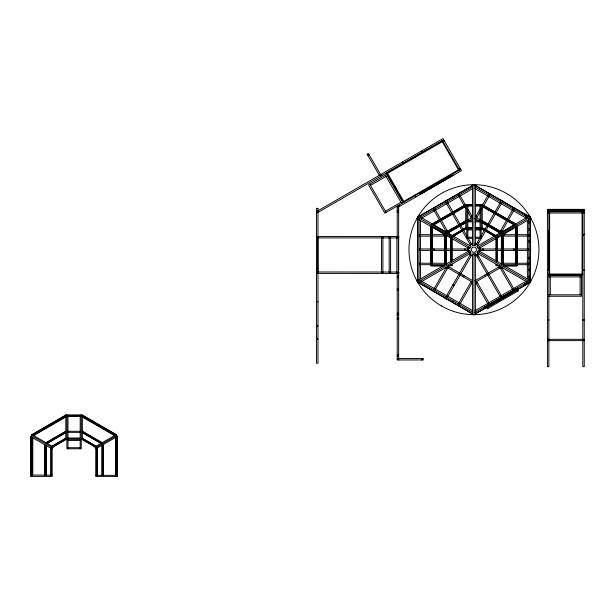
<?xml version="1.0" encoding="UTF-8"?>
<svg xmlns="http://www.w3.org/2000/svg" width="615" height="615" viewBox="0 0 615 615"><rect width="100%" height="100%" fill="white"/><g stroke="black" fill="none" stroke-linecap="round" stroke-linejoin="round"><path stroke-width="0.92" d="M417.77 217.049L417.6 282.031L472.958 314.188M530.145 282.323L530.315 217.341L474.957 185.184M30.85 436.696L31.988 434.621M51.837 448.812L53.021 446.759L65.813 439.371M53.19 446.859L52.006 448.912L30.75 436.642L30.75 475.057L52.152 475.111M433.537 289.696L446.536 267.179L472.52 282.177L459.52 304.702M480.5 208.347L475.395 217.195L480.346 220.055M482.36 205.133L488.395 194.678M489.486 195.301L490.201 194.063M434.782 290.418L447.782 267.894M476.64 217.91L480.815 210.676M481.745 209.069L489.64 195.393M448.212 268.148L448.927 266.902M467.446 249.69L468.845 247.268M469.775 245.662L470.706 244.055L472.566 244.055M445.906 296.837L470.283 254.618M475.91 244.862L500.764 201.82M447.151 297.56L472.005 254.51M477.632 244.755L502.009 202.535M462.58 276.443L463.303 275.197M463.51 276.981L464.233 275.735M478.147 253.718L477.217 255.333L474.765 255.333M479.246 251.812L480.469 249.69L479.246 247.568M452.409 302.249L453.132 301.012M458.275 303.979L471.274 281.462M500.133 231.478L513.133 208.962M458.644 305.855L459.367 304.61M514.225 209.592L514.94 208.347M514.378 209.677L501.379 232.193L482.206 221.123M524.364 215.442L525.087 214.197M525.687 216.203L526.402 214.958M316.541 269.693L317.978 268.171M316.541 327.157L317.978 325.635M582.812 235.591L584.25 234.069M421.506 359.952L423.028 358.514M486.204 306.378L499.134 298.898M500.933 297.852L502.178 297.137M503.985 296.092L505.599 295.154M507.214 294.224L517.669 288.051L485.343 306.754L485.935 307.777L518.26 289.073M367.924 155.534L369.169 154.819L367.163 154.219M443.699 139.836L317.378 212.767L316.656 211.522L442.977 138.59L461.473 170.632L398.804 206.817L398.082 205.571M442.546 140.712L386.528 173.053L403.494 202.443M387.558 173.33L442.27 141.742M442.992 141.488L444.238 140.774M370.514 185.407L386.066 176.428M394.692 187.191L395.345 186.814M395.337 188.305L395.991 187.929M385.421 211.222L400.972 202.243M458.974 169.171L460.22 168.456M403.117 201.789L458.483 169.825M460.758 169.386L384.898 213.182L368.554 184.877L386.597 174.468L402.933 202.766M419.945 193.364L432.076 186.36M433.69 185.423L435.312 184.492M438.049 182.909L439.663 181.978M441.286 181.041L450.18 175.905M420.306 193.986L427.586 189.781M429.201 188.851L430.815 187.913M432.437 186.983L434.052 186.045M436.788 184.469L442.454 181.202M444.068 180.264L445.683 179.334M447.305 178.396L452.963 175.129M420.222 194.279L453.386 175.137M34.24 433.998L35.901 433.037M45.871 427.279L47.532 426.318M53.351 422.966L55.012 422.005M57.502 420.56L59.163 419.607M33.787 434.705L65.813 416.217M33.187 435.312L65.813 416.47M33.656 435.581L65.813 417.008M445.014 200.99L446.259 200.275M418.377 216.772L472.305 185.638M419.93 217.533L472.52 187.168M421.321 218.387L472.52 188.828M45.933 442.669L65.813 431.192M46.202 442.823L65.813 431.507M47.832 442.815L65.813 432.437M47.232 443.423L65.813 432.691M431.822 224.114L465.701 204.557L472.551 204.618M443.261 218.248L446.582 216.326M455.723 211.053L458.221 209.615M433.667 224.237L465.701 205.741M465.701 206.002L433.075 224.836L432.045 224.244L465.701 204.81L472.551 204.81M433.537 225.105L465.701 206.54M51.991 446.167L65.813 438.188M452.894 214.635L454.139 213.92M52.214 446.298L65.813 438.441M445.022 231.409L446.382 230.625M471.236 216.272L472.597 215.488M445.867 232.224L465.701 220.777M446.09 232.355L465.701 221.031M460.005 224.421L446.536 232.193L433.537 209.677M460.327 224.237L464.886 221.6M467.569 220.055L472.52 217.195L467.877 209.154M447.428 232.508L465.163 222.269M447.12 232.947L465.701 222.223M447.251 233.024L465.701 222.376M447.974 233.024L465.647 222.822M468.638 221.093L472.52 218.855M451.871 235.691L465.701 227.711M452.094 235.822L465.701 227.973M453.701 235.829L465.701 228.903M116.212 434.59L94.902 446.89L82.333 439.633L82.333 415.025L116.212 434.59L117.188 436.512M95.494 447.789L116.696 435.551M95.978 448.758L117.288 436.45L117.288 476.41L95.978 476.41L95.978 448.758L94.956 446.859M494.844 236.383L497.435 234.884M498.888 234.054L514.424 225.082M472.305 313.742L417.662 282.193L470.321 251.789M477.594 247.584L530.253 217.187L474.788 185.161M510.65 229.749L495.867 238.282L495.867 260.891M511.288 229.38L517.177 225.982L517.169 265.726L503.531 265.726M474.765 255.732L477.986 253.872M477.471 257.208L478.716 256.486M474.757 280.894L499.941 266.349M475.318 283.884L477.355 282.708M501.533 268.747L502.893 267.963M474.742 310.921L526.448 281.07M474.788 312.551L527.985 281.839M474.788 314.219L530.253 282.193L530.253 217.187M486.773 307.792L517.876 289.834M418.6 216.572L472.474 185.661M475.449 313.719L487.049 307.062M517.715 289.457L529.323 282.8M475.364 204.618L482.221 204.618L516.093 224.114M465.701 204.672L472.551 204.672M475.364 204.672L482.221 204.672M475.364 204.81L482.221 204.81L515.87 224.244L514.847 224.836L482.221 206.002M467.854 205.748L472.551 205.748M475.364 205.748L480.061 205.748M467.854 205.856L472.551 205.856M475.364 205.856L480.061 205.856M397.213 207.77L398.651 207.77M547.435 210.099L584.25 210.099M397.213 210.315L398.651 210.315M548.872 210.853L582.812 210.853M397.213 211.837L398.651 211.837M547.435 211.729L584.25 211.729M547.435 213.021L584.25 213.021M467.854 220.8L472.551 220.8M475.364 220.8L480.061 220.8M528.815 221.631L530.253 221.631M467.854 221.877L472.551 221.877M475.364 221.877L480.061 221.877M528.815 223.153L530.253 223.153M467.854 227.665L472.551 227.665M475.364 227.665L480.061 227.665M467.854 227.857L472.551 227.857M475.364 227.857L480.061 227.857M528.815 228.742L530.253 228.742M466.777 228.903L472.551 228.903M475.364 228.903L481.138 228.903M465.701 229.095L466.777 229.095M481.138 229.095L482.221 229.095M467.854 229.979L472.551 229.979M475.364 229.979L480.061 229.979M528.815 230.264L530.253 230.264M419.099 234.684L445.099 234.684M502.816 234.684L528.815 234.684M528.815 234.861L530.253 234.861M528.815 235.945L530.253 235.945M419.099 236.122L445.099 236.122M502.816 236.122L528.815 236.122M467.731 237.244L472.551 237.244M475.364 237.244L481.138 237.244M480.061 237.567L481.138 237.567M472.551 238.32L466.777 238.32L466.777 204.618M475.364 238.32L481.138 238.32L481.138 204.618M528.815 240.542L530.253 240.542M528.815 242.064L530.253 242.064M474.765 244.055L477.217 244.055L478.147 245.662M419.099 248.967L468.784 248.967M479.116 248.967L515.439 248.967M517.253 248.967L528.815 248.967M419.099 250.405L468.784 250.405M479.116 250.405L515.439 250.405M517.253 250.405L528.815 250.405M472.566 255.333L470.706 255.333L469.775 253.718M528.815 257.308L530.253 257.308M528.815 258.83L530.253 258.83M419.099 263.251L445.099 263.251M502.816 263.251L528.815 263.251M528.815 263.435L530.253 263.435M528.815 264.512L530.253 264.512M419.099 264.688L446.298 264.65M450.134 264.65L452.048 264.65L452.048 265.726L447.997 265.726M496.897 264.658L495.867 264.65L495.867 265.726L499.926 265.726M501.617 264.65L528.815 264.688M444.384 265.726L430.746 265.726L430.738 225.982L446.336 234.984M431.384 265.934L443.108 265.934M504.807 265.934L516.531 265.934M528.815 269.109L530.253 269.109M547.435 270.077L548.872 270.077M582.812 270.077L584.25 270.077M528.815 270.638L530.253 270.638M548.872 274.029L582.812 274.029M548.872 274.782L582.812 274.782M548.872 275.428L581.559 275.428L581.559 296.261L548.872 296.261M397.213 276.143L398.651 276.143L397.213 277.665L398.651 277.665M528.815 276.22L530.253 276.22M548.872 276.865L581.559 276.865M528.815 277.742L530.253 277.742M398.651 288.889L397.213 288.889L398.651 290.411L397.213 290.411M548.872 294.823L581.559 294.823M316.541 301.742L317.978 301.742M397.213 313.266L398.651 313.266M397.213 314.342L398.651 314.342M397.213 315.418L398.651 315.418M397.213 317.963L398.651 317.963M397.213 319.485L398.651 319.485M547.435 320L548.872 320M582.812 320L584.25 320M547.435 339.334L584.25 339.334M547.435 340.625L584.25 340.625M397.213 354.817L398.651 354.817M397.213 356.339L398.651 356.339M398.651 358.514L423.074 358.514L423.028 359.952M397.213 358.876L398.651 358.876M423.074 359.952L397.213 359.952L397.213 272.975M65.813 415.087L82.333 415.087M67.965 416.132L80.181 416.132M67.965 416.224L80.181 416.224M67.965 416.324L80.181 416.324M67.965 431.276L80.181 431.276M67.965 432.353L80.181 432.353M67.965 438.134L80.181 438.134M67.965 438.334L80.181 438.334M66.889 439.371L81.257 439.371M65.813 439.571L66.889 439.571M81.257 439.571L82.333 439.571M67.965 440.448L80.181 440.448M67.965 447.72L80.181 447.72M95.978 475.326L117.288 475.326M420.975 151.298L423.012 151.782L422.29 150.537M501.655 200.275L502.901 200.99M474.788 186.822L527.985 217.533M474.742 188.451L526.448 218.302M488.033 208.654L489.694 209.615M495.513 212.967L497.174 213.928M507.144 219.686L508.805 220.647M482.221 205.741L513.425 223.76M482.221 206.54L514.378 225.105M475.318 215.488L477.355 216.665M501.533 230.625L502.893 231.409M482.221 220.777L502.048 232.224M482.221 221.031L501.825 232.355M482.752 222.269L501.017 232.816M482.221 222.223L500.795 232.947M482.221 222.376L500.664 233.024M474.757 218.486L499.941 233.024M482.221 227.711L496.044 235.691M482.221 227.973L495.821 235.822M482.221 228.903L494.214 235.829M494.791 236.414L482.221 229.157L482.221 204.557M477.471 242.172L478.716 242.887M474.765 243.64L477.986 245.5M433.49 225.082L439.325 228.449M439.963 228.818L453.124 236.414L465.701 229.157L465.701 204.557M470.321 247.584L417.662 217.187L417.662 282.193M477.594 251.789L530.253 282.193M446.974 235.353L451.994 238.251M447.974 266.349L472.52 280.525M445.022 267.963L446.382 268.747M471.236 283.1L472.597 283.884M452.894 284.737L454.139 285.452M421.321 280.986L472.52 310.544M419.93 281.839L472.52 312.205M445.014 298.383L446.259 299.105M88.983 419.607L90.643 420.56M100.614 426.318L102.275 427.279M108.094 430.638L109.754 431.599M112.245 433.037L113.913 433.998M83.156 416.693L114.359 434.705M82.333 416.47L114.959 435.312M82.333 417.008L114.498 435.581M82.333 431.192L102.213 442.669M82.333 431.507L101.944 442.823M82.333 432.437L100.322 442.815M82.333 432.691L100.914 443.423M82.333 438.188L96.155 446.167M82.333 438.441L95.932 446.298M82.333 439.371L95.125 446.759L96.201 448.627L96.201 476.41M31.45 435.551L52.652 447.789M316.541 337.773L317.978 339.296M525.687 283.169L526.402 284.414M442.454 140.558L459.513 170.101M441.893 141.089L458.859 170.478M524.364 283.93L525.087 285.175M517.661 289.465L518.414 290.772L487.311 308.73L486.557 307.423M517.223 290.211L517.761 291.149M459.52 194.678L465.555 205.133M514.378 289.696L501.379 267.179L475.395 282.177L488.395 304.702M458.644 193.525L459.367 194.763M458.275 195.393L465.709 208.262M467.561 211.475L471.274 217.91M500.133 267.894L513.133 290.418M498.988 266.902L499.703 268.148M452.409 197.123L453.132 198.368M447.151 201.82L467.216 236.575M468.169 238.228L472.005 244.862M477.632 254.618L502.009 296.837M445.906 202.535L470.283 244.755M475.91 254.51L500.764 297.56M484.62 275.197L485.335 276.443M415.094 156.556L415.471 157.209M467.446 249.69L468.845 252.104M448.212 231.232L448.927 232.478M434.782 208.962L447.782 231.478M476.64 281.462L489.64 303.979M487.426 307.415L487.964 308.353M402.333 162.06L403.048 163.306M485.058 306.624L485.773 307.869M484.128 307.162L484.843 308.407M415.125 195.731L415.84 196.977M387.181 172.677L404.147 202.066M385.351 175.183L401.695 203.488M381.215 174.253L381.938 175.498M399.02 205.033L399.735 206.279M380.593 174.614L368.385 153.458L367.14 154.181L379.355 175.329M380.285 174.791L381 176.036M369.8 184.162L386.143 212.467M582.812 210.099L582.812 366.686L584.25 366.686L584.25 209.346L547.435 209.346L547.435 366.686L548.872 366.686L548.872 210.099M582.059 210.853L582.059 274.029M580.122 276.865L580.122 294.823M550.31 276.865L550.31 294.823M549.626 210.853L549.626 274.029M548.519 230.825L548.519 249.498M548.519 249.859L548.519 268.532M530.599 248.967L530.599 250.405M528.815 218.971L528.815 280.402M527.378 220.501L527.378 278.872M516.954 226.112L516.946 265.726M516.146 227.527L516.146 264.65M515.923 226.704L515.923 264.65M515.455 226.973L515.455 264.65M514.847 248.967L514.847 250.405M513.763 248.967L513.763 250.405M504.254 233.769L504.254 235.337M503.124 234.092L503.124 264.65M502.901 234.223L502.901 264.65M502.816 233.8L502.816 264.688M502.101 235.322L502.101 264.273M501.878 234.815L501.878 264.65M501.74 234.892L501.74 263.689M501.379 234.815L501.379 264.596M497.12 237.559L497.12 261.852M496.897 237.69L496.897 261.867M483.298 248.967L483.298 250.405M482.221 248.967L482.221 250.405M480.061 204.618L480.061 238.32M479.6 247.361L479.6 252.012M473.957 184.685L473.957 245.485M473.957 253.887L473.957 314.696M468.323 247.361L468.323 252.012M467.854 204.618L467.854 238.32M465.693 248.967L465.693 250.405M464.617 248.967L464.617 250.405M452.048 238.282L452.048 260.891M451.825 238.151L451.825 260.875M451.825 264.65L451.825 265.726M451.018 237.69L451.018 261.867M450.795 237.559L450.795 261.852M446.536 234.815L446.536 264.596M446.175 234.892L446.175 263.689M446.044 234.815L446.044 264.65M445.821 235.307L445.821 264.273M445.014 234.223L445.014 264.65M444.791 234.092L444.791 264.65M443.661 233.769L443.661 235.337M434.152 248.967L434.152 250.405M433.075 248.967L433.075 250.405M432.46 226.973L432.46 264.65M431.991 226.704L431.991 264.65M431.768 226.574L431.768 264.65M430.969 265.726L430.961 226.112M420.537 220.501L420.537 278.872M419.099 218.971L419.099 280.402M417.316 248.967L417.316 250.405M398.651 359.952L398.651 206.694L397.213 206.694L397.213 236.152M398.289 273.452L398.289 236.468L396.86 236.468L396.86 273.452M390.594 273.46L390.594 236.468L389.164 236.468L389.164 273.46M382.899 273.46L382.899 236.475L381.461 236.475L381.461 273.46M317.832 236.437L317.832 273.421M117.065 476.41L117.065 436.581L115.989 434.713L82.333 415.286L65.813 415.286L32.157 434.713L30.973 436.765L31.073 476.41M116.258 437.05L116.258 475.326M116.035 437.173L116.035 475.326M115.574 437.442L115.574 475.326M103.289 444.537L103.289 475.326M103.02 444.691L103.02 475.326M102.213 445.16L102.213 475.326M101.99 445.283L101.99 475.326M97.232 448.035L97.232 475.326M97.009 448.158L97.009 475.326M81.257 415.087L81.257 448.796L66.889 448.796L66.889 415.087M80.181 415.087L80.181 448.796M67.965 415.087L67.965 448.796M51.13 448.158L51.13 475.111M50.907 475.111L50.907 448.027L52.152 448.75L52.152 476.41L30.85 476.41L30.85 475.111M46.156 445.537L46.156 475.111M45.933 445.406L45.933 475.111M44.918 444.822L44.918 475.111M44.695 444.691L44.695 475.111L44.641 444.66M32.787 437.819L32.787 475.111M32.003 437.365L32.003 475.057M31.78 437.234L31.78 475.057M316.541 236.437L316.541 237.874L398.781 237.913L398.781 236.475L316.541 236.437M316.548 271.976L316.548 273.414L398.789 273.452L398.789 272.022L316.548 271.976M418.377 215.942L416.939 218.433L469.599 248.829L471.036 246.346L418.377 215.942M472.505 247.176L471.059 249.69L472.505 252.204L475.41 252.204L476.863 249.69L475.41 247.176L472.505 247.176M478.316 250.543L476.879 253.034L529.538 283.438L530.976 280.947L478.316 250.543M65.813 415.025L31.934 434.59L53.244 446.89L65.813 439.633L65.813 415.025M469.599 250.543L416.939 280.947L418.377 283.438L471.036 253.034L469.599 250.543M529.538 215.942L476.879 246.346L478.316 248.829L530.976 218.433L529.538 215.942M475.395 184.685L472.52 184.685L472.52 245.485L475.395 245.485L475.395 184.685M317.978 208.37L316.541 208.37L316.541 363.234L317.978 363.234L317.978 208.37M475.395 253.887L472.52 253.887L472.52 314.696L475.395 314.696L475.395 253.887M441.316 305.878A64.982 64.982 0 0 0 538.94 249.859A64.982 64.982 0 0 0 441.616 193.325A64.982 64.982 0 0 0 441.316 305.878"/></g></svg>
